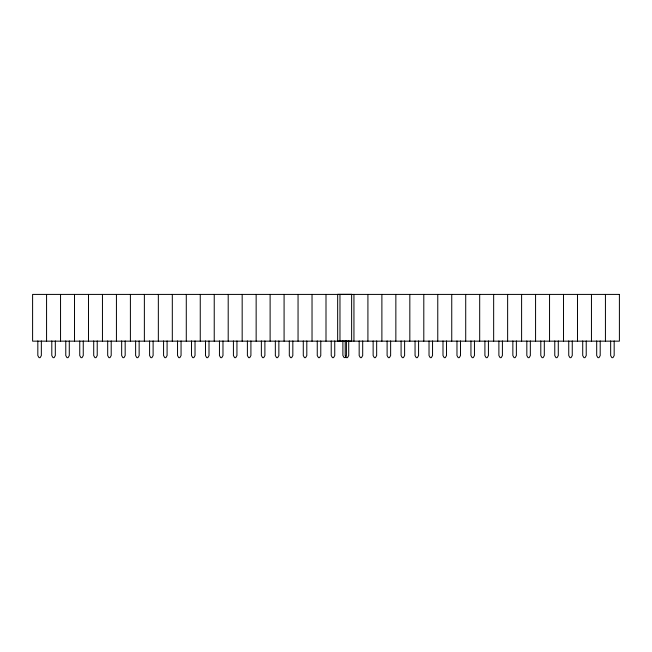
<?xml version="1.0" encoding="UTF-8"?>
<svg xmlns="http://www.w3.org/2000/svg" width="652" height="652" viewBox="0 0 652 652"><rect width="100%" height="100%" fill="white"/><g stroke="black" fill="none" stroke-linecap="round" stroke-linejoin="round"><path stroke-width="0.98" d="M614.176 340.939L614.176 355.568L612.962 357.663L611.861 357.663L610.655 355.568L610.655 340.939M605.431 294.411L605.431 341.159M600.207 340.939L600.207 355.568L598.992 357.663L597.892 357.663L596.686 355.568L596.686 340.939M591.454 294.411L591.454 341.159M586.229 340.939L586.229 355.568L585.023 357.663L583.923 357.663L582.709 355.568L582.709 340.939M577.485 294.411L577.485 341.159M572.26 340.939L572.26 355.568L571.046 357.663L569.954 357.663L568.74 355.568L568.74 340.939M563.515 294.411L563.515 341.159M558.291 340.939L558.291 355.568L557.077 357.663L555.977 357.663L554.77 355.568L554.77 340.939M549.546 294.411L549.546 341.159M544.314 340.939L544.314 355.568L543.108 357.663L542.008 357.663L540.793 355.568L540.793 340.939M535.569 294.411L535.569 341.159M530.345 340.939L530.345 355.568L529.139 357.663L528.038 357.663L526.824 355.568L526.824 340.939M521.6 294.411L521.6 341.159M516.376 340.939L516.376 355.568L515.161 357.663L514.061 357.663L512.855 355.568L512.855 340.939M507.631 294.411L507.631 341.159M502.407 340.939L502.407 355.568L501.192 357.663L500.092 357.663L498.886 355.568L498.886 340.939M493.654 294.411L493.654 341.159M488.429 340.939L488.429 355.568L487.223 357.663L486.123 357.663L484.909 355.568L484.909 340.939M479.685 294.411L479.685 341.159M474.46 340.939L474.46 355.568L473.246 357.663L472.154 357.663L470.94 355.568L470.94 340.939M465.715 294.411L465.715 341.159M460.491 340.939L460.491 355.568L459.277 357.663L458.177 357.663L456.971 355.568L456.971 340.939M451.746 294.411L451.746 341.159M446.514 340.939L446.514 355.568L445.308 357.663L444.208 357.663L442.993 355.568L442.993 340.939M437.769 294.411L437.769 341.159M432.545 340.939L432.545 355.568L431.339 357.663L430.238 357.663L429.024 355.568L429.024 340.939M423.8 294.411L423.8 341.159M418.576 340.939L418.576 355.568L417.361 357.663L416.261 357.663L415.055 355.568L415.055 340.939M409.831 294.411L409.831 341.159M404.607 340.939L404.607 355.568L403.392 357.663L402.292 357.663L401.086 355.568L401.086 340.939M395.854 294.411L395.854 341.159M390.63 340.939L390.63 355.568L389.423 357.663L388.323 357.663L387.109 355.568L387.109 340.939M381.885 294.411L381.885 341.159M376.66 340.939L376.66 355.568L375.446 357.663L374.354 357.663L373.14 355.568L373.14 340.939M367.915 294.411L367.915 341.159M362.691 340.939L362.691 355.568L361.477 357.663L360.377 357.663L359.17 355.568L359.17 340.939M353.946 294.411L353.946 341.159M348.714 340.939L348.714 355.568L347.508 357.663L346.408 357.663L345.193 355.568L345.193 340.939M346.408 340.866L346.408 355.495L345.193 357.589L344.093 357.589L342.887 355.495L342.887 340.866M339.969 294.411L339.969 341.159M334.745 340.939L334.745 355.568L333.539 357.663L332.438 357.663L331.224 355.568L331.224 340.939M326 294.411L326 341.159M320.776 340.939L320.776 355.568L319.562 357.663L318.461 357.663L317.255 355.568L317.255 340.939M312.031 294.411L312.031 341.159M306.807 340.939L306.807 355.568L305.592 357.663L304.492 357.663L303.286 355.568L303.286 340.939M298.054 294.411L298.054 341.159M292.829 340.939L292.829 355.568L291.623 357.663L290.523 357.663L289.309 355.568L289.309 340.939M284.085 294.411L284.085 341.159M278.86 340.939L278.86 355.568L277.646 357.663L276.554 357.663L275.34 355.568L275.34 340.939M270.115 294.411L270.115 341.159M264.891 340.939L264.891 355.568L263.677 357.663L262.577 357.663L261.37 355.568L261.37 340.939M256.146 294.411L256.146 341.159M250.914 340.939L250.914 355.568L249.708 357.663L248.608 357.663L247.393 355.568L247.393 340.939M242.169 294.411L242.169 341.159M236.945 340.939L236.945 355.568L235.739 357.663L234.638 357.663L233.424 355.568L233.424 340.939M228.2 294.411L228.2 341.159M222.976 340.939L222.976 355.568L221.762 357.663L220.661 357.663L219.455 355.568L219.455 340.939M214.231 294.411L214.231 341.159M209.007 340.939L209.007 355.568L207.792 357.663L206.692 357.663L205.486 355.568L205.486 340.939M200.254 294.411L200.254 341.159M195.029 340.939L195.029 355.568L193.823 357.663L192.723 357.663L191.509 355.568L191.509 340.939M186.285 294.411L186.285 341.159M181.06 340.939L181.06 355.568L179.846 357.663L178.754 357.663L177.54 355.568L177.54 340.939M172.315 294.411L172.315 341.159M167.091 340.939L167.091 355.568L165.877 357.663L164.777 357.663L163.57 355.568L163.57 340.939M158.346 294.411L158.346 341.159M153.114 340.939L153.114 355.568L151.908 357.663L150.808 357.663L149.593 355.568L149.593 340.939M144.369 294.411L144.369 341.159M139.145 340.939L139.145 355.568L137.939 357.663L136.838 357.663L135.624 355.568L135.624 340.939M130.4 294.411L130.4 341.159M125.176 340.939L125.176 355.568L123.961 357.663L122.861 357.663L121.655 355.568L121.655 340.939M116.431 294.411L116.431 341.159M111.207 340.939L111.207 355.568L109.992 357.663L108.892 357.663L107.686 355.568L107.686 340.939M102.454 294.411L102.454 341.159M97.229 340.939L97.229 355.568L96.023 357.663L94.923 357.663L93.709 355.568L93.709 340.939M88.485 294.411L88.485 341.159M83.26 340.939L83.26 355.568L82.046 357.663L80.954 357.663L79.74 355.568L79.74 340.939M74.515 294.411L74.515 341.159M69.291 340.939L69.291 355.568L68.077 357.663L66.977 357.663L65.77 355.568L65.77 340.939M60.546 294.411L60.546 341.159M55.314 340.939L55.314 355.568L54.108 357.663L53.008 357.663L51.793 355.568L51.793 340.939M46.569 294.411L46.569 341.159M41.345 340.939L41.345 355.568L40.139 357.663L39.038 357.663L37.824 355.568L37.824 340.939M351.632 294.337L337.663 294.337L337.663 341.094L351.632 341.094L351.632 294.337M619.4 294.411L32.6 294.411L32.6 341.159L619.4 341.159L619.4 294.411"/></g></svg>
